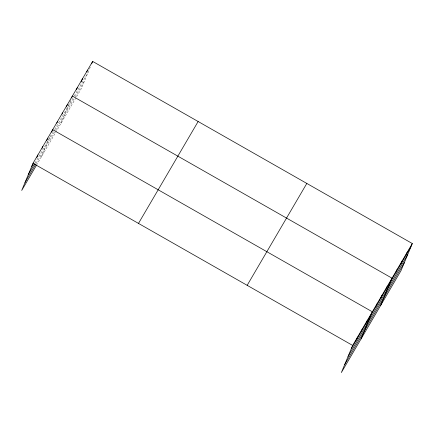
<?xml version="1.0" encoding="UTF-8"?>
<svg xmlns="http://www.w3.org/2000/svg" width="434" height="434" viewBox="0 0 434 434"><rect width="100%" height="100%" fill="white"/><g stroke="black" fill="none" stroke-linecap="round" stroke-linejoin="round"><path stroke-width="0.33" stroke-dasharray="2.17 1.63" d="M41.382 156.842L50.306 135.403M61.064 123.213L70.655 100.183M90.272 67.129L81.348 88.569L76.275 97.232M34.98 163.119L54.337 130.054M54.662 129.489L73.867 96.679M74.209 96.104L88.064 72.429M36.163 163.461L54.532 132.077M55.519 130.395L74.518 97.943M75.191 96.787L84.657 80.621M36.461 165.251L75.939 97.807"/><path stroke-width="0.65" d="M412.3 243.534L352.652 345.431L341.346 372.589L400.994 270.691L412.3 243.534L92.654 61.411L33.006 163.309L21.7 190.466L36.461 165.251M36.906 157.358L37.926 154.9M42.082 148.336L42.847 146.497M46.747 140.545L47.767 138.088M51.668 132.137L52.688 129.685L372.339 311.802L361.034 338.965M56.843 123.115L57.608 121.276M62.019 114.099L62.529 112.867M66.429 106.916L67.449 104.464M71.605 97.894L72.37 96.055L392.021 278.178L380.716 305.335M76.422 89.849L77.442 87.397M81.234 81.804L82.509 78.733M86.816 71.914L87.581 70.069M91.628 63.863L92.654 61.411M356.298 340.093L357.573 337.023M361.218 331.684L362.493 328.619M366.139 323.276L367.419 320.211M375.98 306.464L377.26 303.399M380.9 298.06L382.18 294.99M385.821 289.652L387.101 286.586M395.813 272.585L397.088 269.514M400.886 263.921L402.161 260.856M405.953 255.263L407.228 252.192M31.731 166.379L33.695 163.016M28.422 174.327L34.649 163.678M25.009 182.519L35.838 164.025M138.489 223.407L198.137 121.509M247.168 285.328L306.816 183.43M351.377 348.497L411.025 246.599M348.068 356.45L407.716 254.552M344.656 364.641L404.304 262.738M33.006 163.309L352.652 345.431"/></g></svg>
